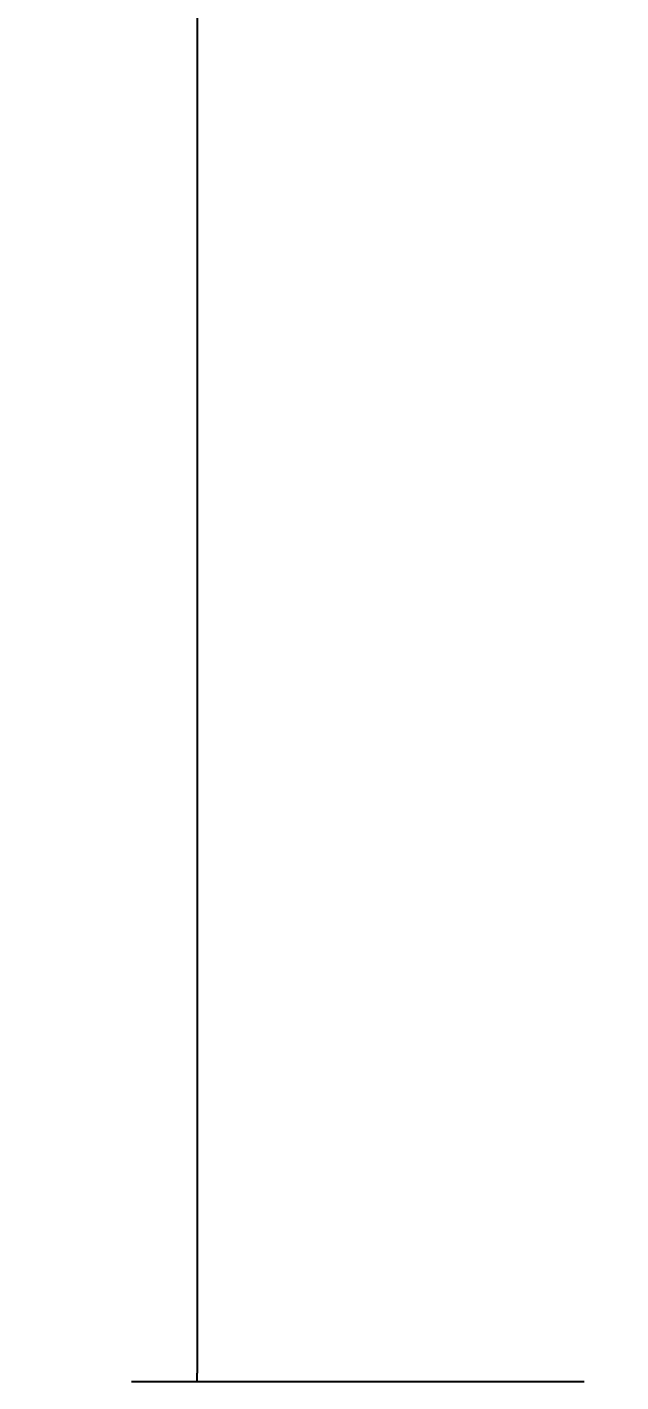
# Model space of a CAD drawing. Header units: millimetres. Extents: x 0 to 420, y 0 to 297.
# Drawn here: x 50.95 to 64.54, y 180.45 to 211.46 of the extents above; entities that cross this region are included whole.
import ezdxf

# ---------------------------------------------------------------- set-up
doc = ezdxf.new("R2010")
doc.units = ezdxf.units.MM
doc.header["$MEASUREMENT"] = 0
doc.layers.get('DEFPOINTS').update_dxf_attribs({"true_color": 0x165788})
doc.layers.add('T25', color=1, linetype='Continuous')
doc.styles.add('iso', font='iso3098b.shx')
doc.dimstyles.new('signsdim', dxfattribs={"dimtxt": 2.5, "dimasz": 0.2, "dimexe": 1.5, "dimexo": 2, "dimgap": 1, "dimtad": 1, "dimlfac": 10, "dimrnd": 1, "dimtxsty": 'iso', "dimblk": 'sgndim', "dimcen": 2.5, "dimse2": 1, "dimadec": 0, "dimazin": 0, "dimtfac": 1, "dimtix": 1, "dimtmove": 0, "dimatfit": 3, "dimfxl": 1, "dimarcsym": 0})

# ---------------------------------------------------------------- blocks, each defined once
blk = doc.blocks.new('sgndim')
for p, q in [((0, 4.5), (0, -4.5)), ((0, 0), (-1, 0))]:
    blk.add_line(p, q)
blk = doc.blocks.new('*D32')
at = {"layer": 'DEFPOINTS', "color": 0, "transparency": 16777216}
for p in [(65.694, 270.448), (54.836, 180.448), (65.694, 180.448)]:
    blk.add_point(p, dxfattribs=at)
at = {"layer": 'T25', "color": 0, "lineweight": -2, "transparency": 16777216}
for p, q in [((63.694, 270.448), (53.336, 270.448)), ((54.836, 270.248), (54.836, 180.648)), ((63.694, 180.448), (53.336, 180.448))]:
    blk.add_line(p, q, dxfattribs=at)
at = {"layer": 'T25', "color": 0, "lineweight": -2, "transparency": 16777216, "xscale": 0.2, "yscale": 0.2, "zscale": 0.2}
for p, rotation in [((54.836, 270.448), 90), ((54.836, 180.448), 270)]:
    blk.add_blockref('sgndim', p, dxfattribs=dict(at, rotation=rotation))
at = {"layer": 'T25', "color": 0, "transparency": 16777216, "insert": (52.586, 225.448), "char_height": 2.5, "attachment_point": 5, "rotation": 90, "style": 'iso'}
blk.add_mtext('900', dxfattribs=at)

msp = doc.modelspace()

# ---------------------------------------------------------------- dimensions: what is measured, and where the dimension line sits
at = {"layer": 'T25'}
dim = msp.add_linear_dim(base=(54.8359, 180.4481), p1=(65.6941, 270.4481), p2=(65.6941, 180.4481), angle=90, dimstyle='signsdim', override={"dimse2": 0}, dxfattribs=at)
dim.commit()
dim.dimension.update_dxf_attribs({"geometry": '*D32', "text_midpoint": (52.5859, 225.4481)})

doc.saveas('drawing.dxf')
